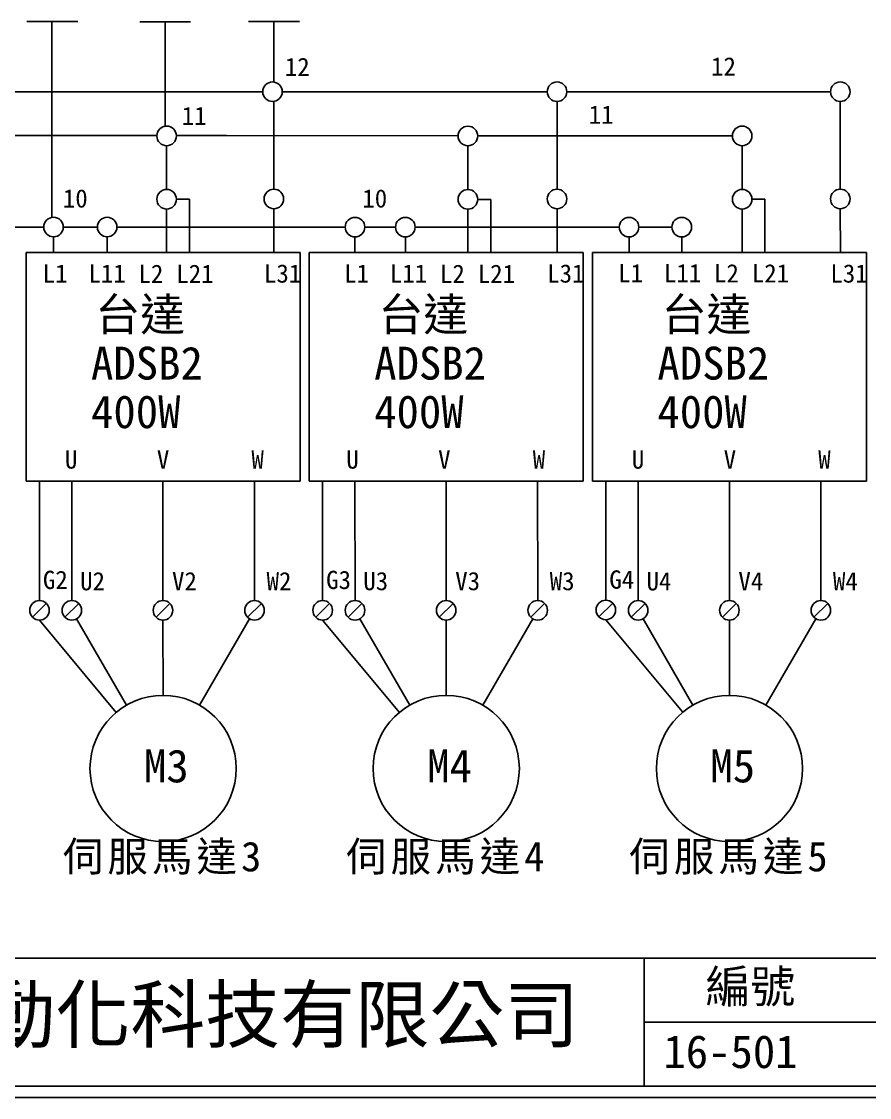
# Model space of a CAD drawing. Extents: x 10 to 297, y 3 to 207.
# Drawn here: x 77.6 to 170.4, y 3 to 120.7 of the extents above; entities that cross this region are included whole.
import ezdxf

# ---------------------------------------------------------------- set-up
doc = ezdxf.new("R2010")
doc.units = 0
doc.layers.get('0').update_dxf_attribs({"linetype": 'CONTINUOUS'})
doc.layers.add('圖框層', color=7, linetype='CONTINUOUS')
doc.layers.add('標尺寸層', color=3, linetype='CONTINUOUS')
doc.styles.add('STSL', font='kaiu.ttf')
doc.styles.add('標楷體', font='kaiu.ttf')

msp = doc.modelspace()

# ---------------------------------------------------------------- linework, layer by layer
for p, q in [((92.41, 108.22), (72.17, 108.22)), ((100.03, 108.22), (94.55, 108.22)), ((80.03, 98.22), (57.94, 98.22)), ((118.54, 98.21), (115.17, 98.21)), ((143.03, 98.21), (120.68, 98.21)), ((148.8, 98.21), (145.17, 98.21)), ((103.09, 70.43), (103.1, 57.36)), ((134.09, 70.43), (134.1, 57.36)), ((165.09, 70.43), (165.1, 57.36)), ((80.31, 57.05), (78.8, 55.53)), ((83.85, 57.05), (82.34, 55.53)), ((93.84, 57.04), (92.33, 55.53)), ((103.85, 57.05), (102.34, 55.53)), ((111.31, 57.05), (109.8, 55.53)), ((114.85, 57.05), (113.34, 55.53)), ((124.84, 57.04), (123.33, 55.53)), ((134.85, 57.05), (133.34, 55.53)), ((142.31, 57.09), (140.8, 55.57)), ((145.85, 57.05), (144.34, 55.53)), ((155.84, 57.04), (154.33, 55.53)), ((165.85, 57.05), (164.34, 55.53)), ((89.09, 45.92), (83.63, 55.36)), ((97.09, 45.92), (102.55, 55.37)), ((120.09, 45.92), (114.63, 55.36)), ((128.09, 45.92), (133.55, 55.37)), ((151.09, 45.92), (145.63, 55.36)), ((159.09, 45.92), (164.55, 55.37))]:
    msp.add_line(p, q)
for centre, radius in [((105.07, 113.02), 1.07), ((136.22, 113.02), 1.07), ((167.22, 113.02), 1.07), ((93.48, 108.19), 1.07), ((126.46, 108.18), 1.07), ((156.48, 108.19), 1.07), ((93.48, 101.26), 1.07), ((105.22, 101.29), 1.07), ((126.46, 101.25), 1.07), ((136.22, 101.29), 1.07), ((156.48, 101.26), 1.07), ((167.22, 101.29), 1.07), ((81.1, 98.22), 1.07), ((86.97, 98.22), 1.07), ((114.1, 98.21), 1.07), ((119.61, 98.21), 1.07), ((144.1, 98.21), 1.07), ((149.87, 98.21), 1.07), ((79.56, 56.29), 1.07), ((83.1, 56.29), 1.07), ((93.08, 56.29), 1.07), ((103.1, 56.29), 1.07), ((110.56, 56.29), 1.07), ((114.1, 56.29), 1.07), ((124.08, 56.29), 1.07), ((134.1, 56.29), 1.07), ((141.56, 56.33), 1.07), ((145.1, 56.29), 1.07), ((155.08, 56.29), 1.07), ((165.1, 56.29), 1.07), ((93.09, 38.99), 8), ((124.09, 38.99), 8), ((155.09, 38.99), 8)]:
    msp.add_circle(centre, radius)
at = {"layer": '圖框層', "color": 7}
for p, q in [((11.25, 18.25), (295.75, 18.25)), ((145.75, 4.25), (145.75, 18.25)), ((145.75, 11.25), (295.75, 11.25)), ((11.25, 4.25), (295.75, 4.25)), ((10, 3), (297, 3))]:
    msp.add_line(p, q, dxfattribs=at)
at = {"layer": '標尺寸層', "color": 7}
for p, q in [((78.18, 120.7), (83.75, 120.7)), ((80.93, 99.29), (80.93, 120.7)), ((90.53, 120.67), (96.09, 120.67)), ((93.31, 109.26), (93.31, 120.67)), ((102.44, 120.7), (108.01, 120.7)), ((105.22, 114.08), (105.22, 120.7)), ((104, 113.02), (75.29, 113.02)), ((106.14, 113.02), (135.15, 113.02)), ((137.29, 113.02), (166.15, 113.02)), ((105.22, 102.36), (105.22, 111.96)), ((136.22, 102.36), (136.22, 111.96)), ((167.22, 102.36), (167.22, 111.96)), ((93.48, 107.12), (93.48, 102.33)), ((125.39, 108.18), (100.03, 108.22)), ((126.46, 107.11), (126.46, 102.32)), ((155.41, 108.19), (127.53, 108.18)), ((156.48, 107.12), (156.48, 102.33)), ((94.55, 101.26), (95.98, 101.26)), ((95.98, 95.4), (95.98, 101.26)), ((127.53, 101.25), (128.96, 101.25)), ((128.96, 95.39), (128.96, 101.25)), ((157.55, 101.26), (158.98, 101.26)), ((158.98, 95.4), (158.98, 101.26)), ((93.48, 100.19), (93.48, 95.4)), ((105.22, 100.22), (105.23, 95.43)), ((126.46, 100.18), (126.46, 95.39)), ((136.22, 100.22), (136.23, 95.43)), ((156.48, 100.19), (156.48, 95.39)), ((167.22, 100.22), (167.23, 95.43)), ((85.9, 98.22), (82.17, 98.22)), ((88.04, 98.22), (113.03, 98.21)), ((81.1, 97.15), (81.1, 95.42)), ((86.97, 95.45), (86.97, 97.15)), ((114.08, 97.14), (114.08, 95.42)), ((119.61, 95.44), (119.61, 97.14)), ((144.1, 97.14), (144.1, 95.42)), ((149.87, 95.44), (149.87, 97.14)), ((78.09, 95.42), (103.08, 95.43)), ((78.09, 70.42), (78.09, 95.42)), ((103.08, 95.43), (108.08, 95.43)), ((108.08, 95.43), (108.08, 70.43)), ((109.09, 95.42), (134.08, 95.43)), ((109.09, 70.42), (109.09, 95.42)), ((134.08, 95.43), (139.08, 95.43)), ((139.08, 95.43), (139.08, 70.43)), ((140.09, 95.42), (165.08, 95.43)), ((140.09, 70.42), (140.09, 95.42)), ((165.08, 95.43), (170.08, 95.43)), ((170.08, 95.43), (170.08, 70.43)), ((83.09, 70.42), (78.09, 70.42)), ((79.56, 57.36), (79.56, 70.42)), ((108.08, 70.43), (83.09, 70.42)), ((83.09, 70.42), (83.1, 57.36)), ((93.08, 57.36), (93.08, 70.43)), ((114.09, 70.42), (109.09, 70.42)), ((110.56, 57.36), (110.56, 70.42)), ((139.08, 70.43), (114.09, 70.42)), ((114.09, 70.42), (114.1, 57.36)), ((124.08, 57.36), (124.08, 70.43)), ((145.09, 70.42), (140.09, 70.42)), ((141.56, 57.4), (141.56, 70.46)), ((170.08, 70.43), (145.09, 70.42)), ((145.09, 70.42), (145.1, 57.36)), ((155.08, 57.36), (155.08, 70.43)), ((79.56, 55.22), (87.96, 45.13)), ((93.09, 46.99), (93.08, 55.22)), ((110.56, 55.22), (118.96, 45.13)), ((124.09, 46.99), (124.08, 55.22)), ((141.56, 55.26), (149.96, 45.18)), ((155.09, 46.99), (155.08, 55.22))]:
    msp.add_line(p, q, dxfattribs=at)

# ---------------------------------------------------------------- texts
at = {"color": 0, "char_height": 3.25, "width": 24.1454, "attachment_point": 2, "style": '標楷體'}
for s, insert in [('{\\T1.1;伺服馬達3}', (93.09, 30.99)), ('{\\T1.1;伺服馬達4}', (124.09, 30.99)), ('{\\T1.1;伺服馬達5}', (155.09, 30.99))]:
    msp.add_mtext(s, dxfattribs=dict(at, insert=insert))
at = {"layer": '圖框層', "color": 4, "style": 'STSL'}
for s, height, p in [('12', 2, (106.42, 114.74)), ('12', 2, (153.08, 114.79)), ('11', 2, (95.13, 109.38)), ('11', 2, (139.69, 109.52)), ('10', 2, (82.12, 100.35)), ('10', 2, (114.9, 100.35)), ('L1', 2, (142.91, 92.18)), ('L11', 2, (147.92, 92.18)), ('L1', 2, (79.91, 92.14)), ('L11', 2, (84.92, 92.14)), ('L2', 2, (90.4, 92.11)), ('L21', 2, (94.54, 92.11)), ('L31', 2, (104.14, 92.14)), ('L1', 2, (112.91, 92.14)), ('L11', 2, (117.92, 92.14)), ('L2', 2, (123.4, 92.11)), ('L21', 2, (127.54, 92.11)), ('L31', 2, (135.14, 92.14)), ('L2', 2, (153.4, 92.16)), ('L21', 2, (157.54, 92.16)), ('L31', 2, (166.14, 92.14)), ('台達', 3.6, (85.67, 86.86)), ('台達', 3.6, (116.67, 86.86)), ('台達', 3.6, (147.67, 86.86)), ('ADSB2', 3.6, (85.2, 81.53)), ('ADSB2', 3.6, (116.2, 81.53)), ('ADSB2', 3.6, (147.2, 81.53)), ('400W', 3.6, (85.2, 76.22)), ('400W', 3.6, (116.2, 76.22)), ('400W', 3.6, (147.2, 76.22)), ('U', 2, (82.35, 71.79)), ('V', 2, (92.41, 71.79)), ('W', 2, (102.76, 71.79)), ('U', 2, (113.15, 71.79)), ('V', 2, (123.2, 71.79)), ('W', 2, (133.56, 71.79)), ('U', 2, (144.4, 71.79)), ('V', 2, (154.46, 71.79)), ('W', 2, (164.81, 71.79)), ('G2', 2, (79.94, 58.62)), ('U2', 2, (84.01, 58.48)), ('V2', 2, (94.07, 58.48)), ('W2', 2, (104.42, 58.48)), ('G3', 2, (110.94, 58.62)), ('U3', 2, (115.01, 58.49)), ('V3', 2, (125.07, 58.49)), ('W3', 2, (135.42, 58.49)), ('G4', 2, (141.94, 58.66)), ('U4', 2, (146.01, 58.47)), ('V4', 2, (156.07, 58.47)), ('W4', 2, (166.42, 58.47)), ('M3', 3.6, (91, 37.47)), ('M4', 3.6, (122, 37.47)), ('M5', 3.6, (153, 37.47)), ('編號', 3.6, (152.47, 13.34)), ('泓陞自動化科技有限公司', 6, (48.6, 9.08)), ('16-501', 3.6, (147.86, 6.22))]:
    msp.add_text(s, height=height, dxfattribs=at).set_placement(p)

doc.saveas('drawing.dxf')
